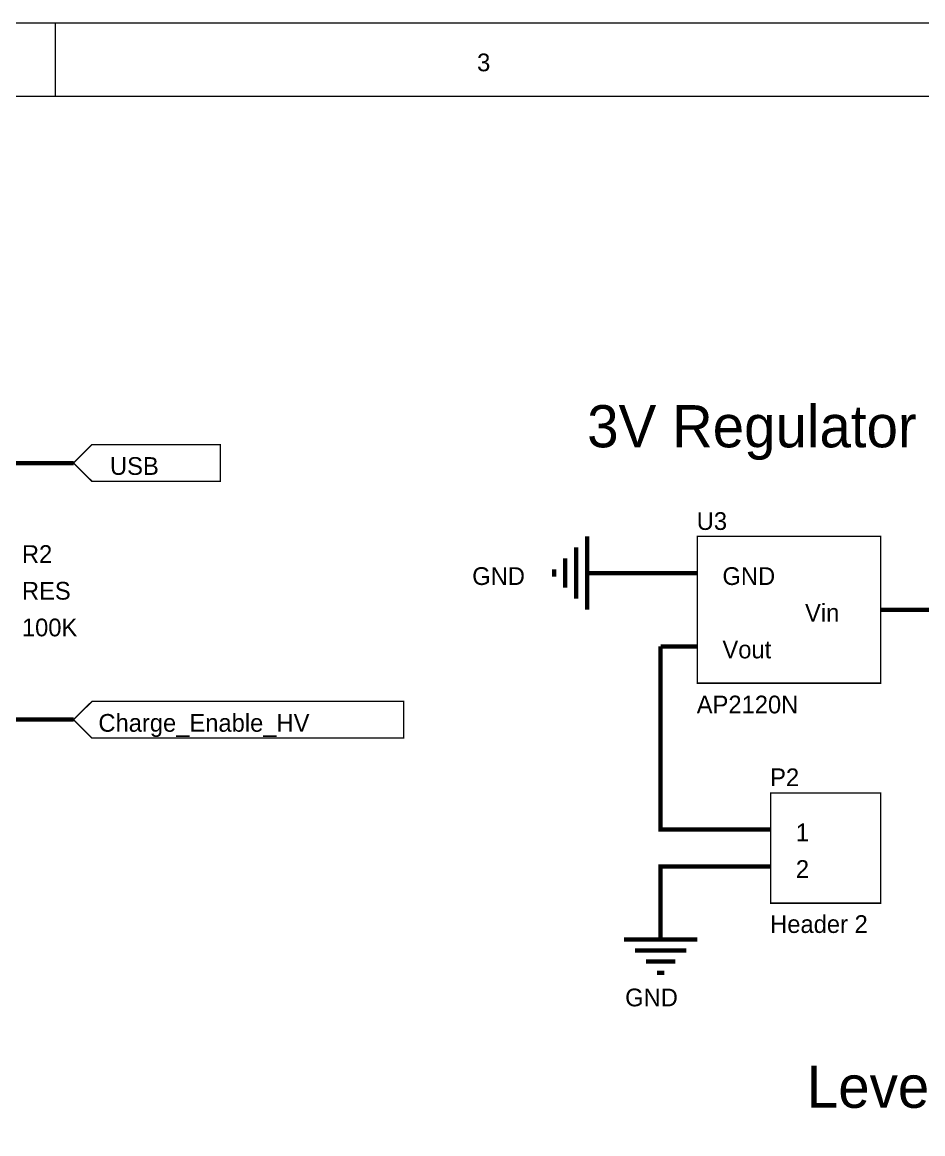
# Model space of a CAD drawing. Header units: millimetres. Extents: x 0 to 9.5, y 0 to 7.5.
# Drawn here: x 4.66 to 7.114, y 4.471 to 7.502 of the extents above; entities that cross this region are included whole.
import ezdxf

# ---------------------------------------------------------------- set-up
doc = ezdxf.new("R2010")
doc.units = ezdxf.units.MM
doc.header["$MEASUREMENT"] = 0
doc.layers.add('Sheet', color=255, linetype='Continuous')

msp = doc.modelspace()

# ---------------------------------------------------------------- linework, layer by layer
at = {"layer": 'Sheet', "const_width": 0.0039}
for points in [[(0.0008, 7.5), (0.0008, 0), (9.4996, 0), (9.4996, 7.5), (0.0008, 7.5), (0.0008, 7.5)], [(0.0008, 7.5), (9.4996, 7.5), (9.4996, 0), (0.0008, 0), (0.0008, 7.5)], [(0.2009, 7.2999), (0.2009, 0.1997), (9.2995, 0.1997), (9.2995, 7.2999), (0.2009, 7.2999), (0.2009, 7.2999)], [(0.2009, 7.2999), (9.2995, 7.2999), (9.2995, 0.1997), (0.2009, 0.1997), (0.2009, 7.2999)], [(4.8501, 6.25), (4.8, 6.2998), (4.8501, 6.3499), (5.2, 6.3499), (5.2, 6.25), (4.8501, 6.25)], [(4.8501, 6.25), (4.8, 6.2998), (4.8501, 6.3499), (5.2, 6.3499), (5.2, 6.25), (4.8501, 6.25)], [(6.5001, 6.0999), (6.5001, 5.6996), (6.9999, 5.6996), (6.9999, 6.0999), (6.5001, 6.0999), (6.5001, 6.0999)], [(6.5001, 6.0999), (6.9999, 6.0999), (6.9999, 5.6996), (6.5001, 5.6996), (6.5001, 6.0999)], [(4.8501, 5.5499), (4.8, 5.6), (4.8501, 5.6498), (5.6999, 5.6498), (5.6999, 5.5499), (4.8501, 5.5499)], [(4.8501, 5.5499), (4.8, 5.6), (4.8501, 5.6498), (5.6999, 5.6498), (5.6999, 5.5499), (4.8501, 5.5499)], [(6.6998, 5.3998), (6.6998, 5.0996), (6.9999, 5.0996), (6.9999, 5.3998), (6.6998, 5.3998), (6.6998, 5.3998)], [(6.6998, 5.3998), (6.9999, 5.3998), (6.9999, 5.0996), (6.6998, 5.0996), (6.6998, 5.3998)]]:
    msp.add_lwpolyline(points, close=True, dxfattribs=at)
at = {"layer": 'Sheet'}
for points, const_width in [([(4.75, 7.5), (4.75, 7.2999)], 0.0039), ([(4.8, 6.2998), (4.6001, 6.2998), (4.4002, 6.2998), (4.4002, 5.9998), (4.2001, 5.9998)], 0.0118), ([(6.1999, 6.0999), (6.1999, 5.9)], 0.0118), ([(6.1699, 6.0699), (6.1699, 5.93)], 0.0118), ([(6.1399, 6.0399), (6.1399, 5.9598)], 0.0118), ([(6.1099, 6.0098), (6.1099, 5.9898)], 0.0118), ([(6.3, 5.9998), (6.1999, 5.9998)], 0.0118), ([(6.3998, 5.9998), (6.3, 5.9998)], 0.0118), ([(6.4999, 5.9998), (6.3998, 5.9998)], 0.0118), ([(6.9999, 5.8998), (7.1, 5.8998)], 0.0118), ([(7.2997, 5.8998), (7.1, 5.8998)], 0.0118), ([(4.8, 5.6), (4.6001, 5.6), (4.4002, 5.6), (4.4002, 5.7999), (4.2001, 5.7999)], 0.0118), ([(6.4999, 5.7999), (6.3998, 5.7999)], 0.0118), ([(6.3998, 5.7999), (6.3998, 5.3), (6.4999, 5.3)], 0.0118), ([(6.6998, 5.3), (6.4999, 5.3)], 0.0118), ([(6.4999, 5.1999), (6.3998, 5.1999), (6.3998, 5.0999)], 0.0118), ([(6.6998, 5.1999), (6.4999, 5.1999)], 0.0118), ([(6.3998, 5.0999), (6.3998, 5)], 0.0118), ([(6.3, 5), (6.4999, 5)], 0.0118), ([(6.3298, 4.97), (6.4699, 4.97)], 0.0118), ([(6.3598, 4.94), (6.4398, 4.94)], 0.0118), ([(6.3898, 4.9099), (6.4098, 4.9099)], 0.0118)]:
    msp.add_lwpolyline(points, dxfattribs=dict(at, const_width=const_width))

# ---------------------------------------------------------------- texts
for s, height, p in [('3', 0.0484, (5.8998, 7.3682)), ('3V Regulator', 0.115077, (6.1999, 6.3426)), ('USB', 0.04837, (4.8992, 6.2675)), ('U3', 0.04837, (6.4984, 6.1174)), ('R2', 0.04837, (4.6591, 6.0274)), ('GND', 0.04837, (5.8864, 5.9673)), ('GND', 0.04837, (6.5685, 5.9673)), ('RES', 0.04837, (4.6591, 5.9273)), ('Vin', 0.04837, (6.7936, 5.8672)), ('100K', 0.04837, (4.6591, 5.8272)), ('Vout', 0.04837, (6.5685, 5.7672)), ('AP2120N', 0.04837, (6.4984, 5.6171)), ('Charge_Enable_HV', 0.048366, (4.8676, 5.567)), ('P2', 0.04837, (6.6985, 5.4186)), ('1', 0.0484, (6.7686, 5.2685)), ('2', 0.0484, (6.7686, 5.1684)), ('Header 2', 0.04837, (6.6985, 5.0183)), ('GND', 0.04837, (6.3033, 4.8182)), ('Level Shifters', 0.115077, (6.7986, 4.5414))]:
    msp.add_text(s, height=height, dxfattribs=at).set_placement(p)

doc.saveas('drawing.dxf')
